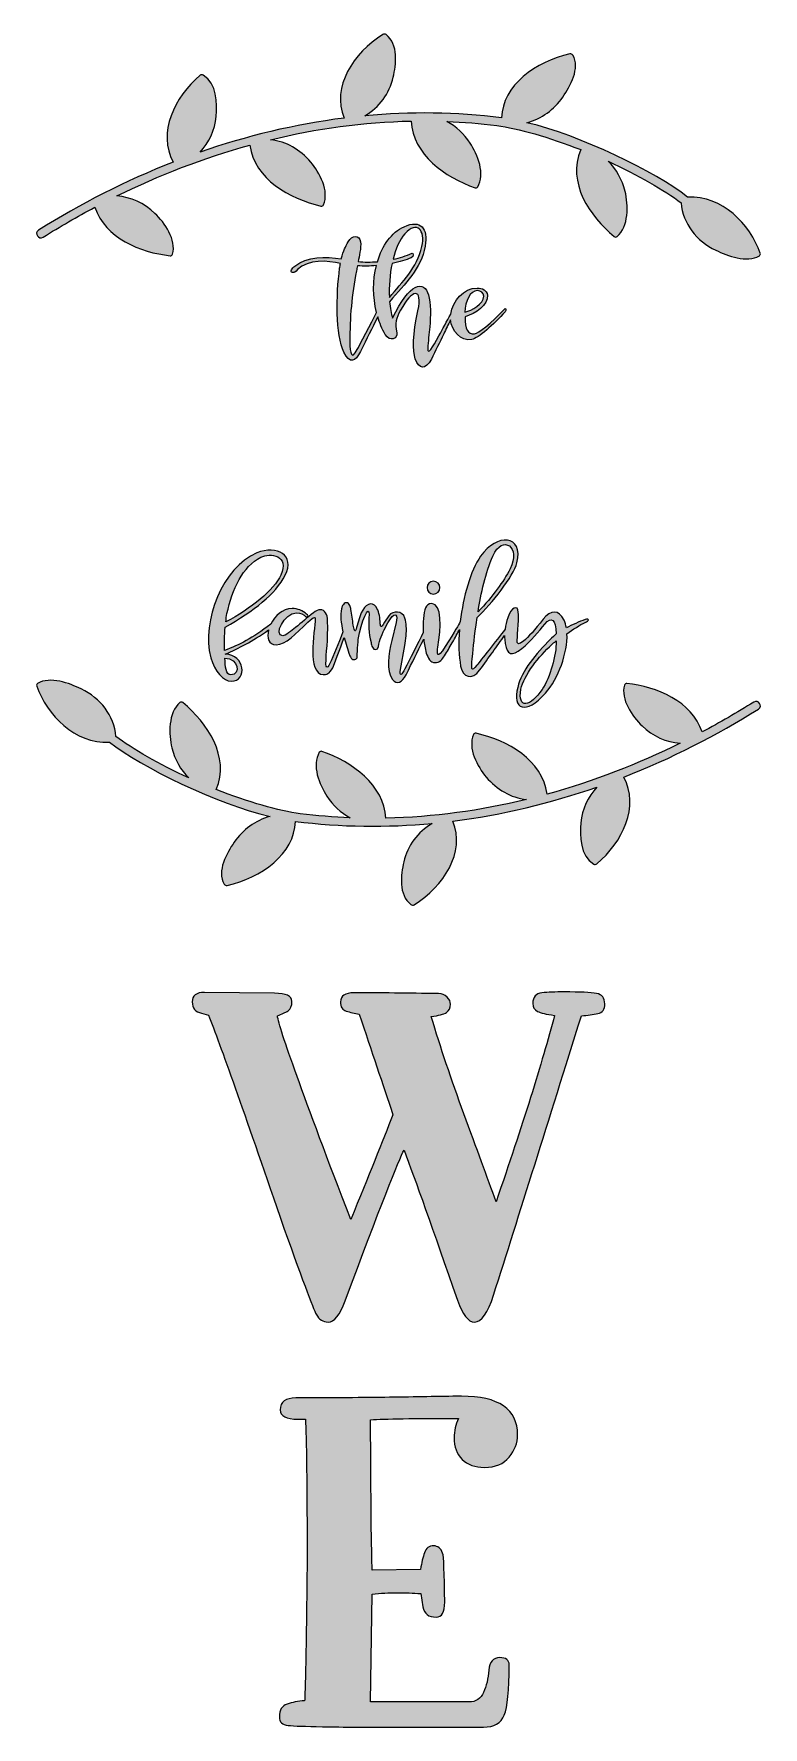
# Model space of a CAD drawing. Header units: inches. Extents: x -1.7 to 7.7, y -47.8 to -0.2.
# Drawn here: x -1.66 to 7.66, y -21.88 to -0.25 of the extents above; entities that cross this region are included whole.
import ezdxf

# ---------------------------------------------------------------- set-up
doc = ezdxf.new("R2010")
doc.units = ezdxf.units.IN
doc.header["$MEASUREMENT"] = 0
doc.layers.add('Layer 1', color=7, linetype='Continuous')

# ---------------------------------------------------------------- blocks, each defined once
blk = doc.blocks.new('block 3')
at = {"layer": 'Layer 1', "lineweight": 0}
for points, knots in [([(5.385, -7.768), (5.32, -7.794), (5.228, -7.854), (5.153, -7.911), (5.162, -8.152), (5.044, -8.479), (4.879, -8.668), (4.628, -8.956), (4.45, -8.872), (4.523, -8.595), (4.575, -8.385), (4.755, -8.162), (4.943, -7.98), (4.948, -7.976), (5.01, -7.916), (5.016, -7.912), (5.007, -7.721), (4.954, -7.682), (4.872, -7.787), (4.795, -7.877), (4.686, -8.006), (4.575, -8.1), (4.446, -8.201), (4.386, -8.182), (4.365, -8.034), (4.362, -8.01), (4.356, -7.987), (4.356, -7.963), (4.356, -7.953), (4.356, -7.943), (4.356, -7.933), (4.258, -8.067), (4.154, -8.213), (4.037, -8.374), (3.942, -8.505), (3.822, -8.469), (3.794, -8.325), (3.77, -8.195), (3.766, -8.029), (3.78, -7.854), (3.751, -7.908), (3.731, -7.948), (3.685, -8.027), (3.653, -8.083), (3.621, -8.137), (3.588, -8.192), (3.573, -8.212), (3.558, -8.235), (3.539, -8.252), (3.503, -8.289), (3.428, -8.287), (3.398, -8.244), (3.38, -8.218), (3.365, -8.188), (3.355, -8.156), (3.338, -8.099), (3.328, -8.039), (3.322, -7.979), (3.235, -8.156), (3.179, -8.266), (3.097, -8.434), (3.04, -8.531), (2.982, -8.57), (2.924, -8.494), (2.842, -8.379), (2.872, -8.175), (2.913, -7.997), (2.913, -7.997), (2.969, -7.768), (2.969, -7.768), (2.993, -7.671), (2.962, -7.628), (2.896, -7.718), (2.873, -7.753), (2.851, -7.789), (2.832, -7.828), (2.795, -7.907), (2.757, -7.986), (2.744, -8.074), (2.74, -8.122), (2.682, -8.122), (2.667, -8.083), (2.658, -8.062), (2.654, -8.042), (2.649, -8.021), (2.617, -7.903), (2.615, -7.783), (2.626, -7.663), (2.626, -7.528), (2.519, -7.751), (2.486, -7.982), (2.484, -7.982), (2.471, -8.203), (2.472, -8.203), (2.471, -8.222), (2.463, -8.235), (2.444, -8.239), (2.424, -8.242), (2.407, -8.237), (2.394, -8.22), (2.388, -8.211), (2.381, -8.201), (2.377, -8.19), (2.35, -8.108), (2.326, -8.031), (2.307, -7.958), (2.245, -8.118), (2.22, -8.191), (2.159, -8.344), (2.118, -8.424), (2.077, -8.432), (2.036, -8.432), (1.936, -8.432), (1.904, -8.28), (1.904, -8.137), (1.904, -7.995), (1.936, -7.781), (1.936, -7.725), (1.936, -7.71), (1.933, -7.703), (1.925, -7.703), (1.91, -7.703), (1.884, -7.725), (1.843, -7.763), (1.683, -7.909), (1.561, -8.051), (1.438, -8.051), (1.339, -8.051), (1.314, -7.962), (1.34, -7.861), (1.124, -8.015), (0.963, -8.092), (0.787, -8.171), (1.038, -8.171), (1.074, -8.516), (0.862, -8.516), (0.767, -8.518), (0.649, -8.389), (0.6, -8.216), (0.482, -7.746), (0.75, -7.058), (1.19, -6.878), (1.447, -6.773), (1.683, -6.904), (1.552, -7.163), (1.43, -7.403), (1.151, -7.618), (0.785, -7.826), (0.776, -7.924), (0.776, -8.049), (0.776, -8.124), (0.973, -8.048), (1.125, -7.973), (1.368, -7.787), (1.419, -7.683), (1.518, -7.588), (1.64, -7.588), (1.71, -7.588), (1.777, -7.613), (1.826, -7.658), (1.833, -7.661), (1.841, -7.671), (1.841, -7.678), (1.841, -7.693), (1.826, -7.704), (1.814, -7.693), (1.792, -7.663), (1.747, -7.644), (1.696, -7.644), (1.541, -7.644), (1.395, -7.937), (1.522, -7.937), (1.55, -7.937), (1.636, -7.871), (1.683, -7.832), (1.76, -7.77), (1.833, -7.703), (1.912, -7.641), (1.946, -7.614), (1.976, -7.603), (2.002, -7.603), (2.058, -7.603), (2.094, -7.658), (2.094, -7.746), (2.103, -8.002), (2.073, -8.158), (2.073, -8.297), (2.073, -8.344), (2.094, -8.349), (2.111, -8.317), (2.187, -8.149), (2.224, -8.056), (2.289, -7.885), (2.265, -7.772), (2.255, -7.673), (2.272, -7.59), (2.276, -7.577), (2.279, -7.564), (2.285, -7.551), (2.309, -7.5), (2.36, -7.5), (2.379, -7.551), (2.386, -7.566), (2.39, -7.581), (2.392, -7.598), (2.403, -7.665), (2.412, -7.733), (2.422, -7.802), (2.429, -7.843), (2.441, -7.909), (2.457, -7.853), (2.474, -7.794), (2.499, -7.703), (2.525, -7.644), (2.568, -7.539), (2.658, -7.485), (2.714, -7.568), (2.746, -7.611), (2.761, -7.689), (2.765, -7.749), (2.767, -7.794), (2.767, -7.851), (2.802, -7.791), (2.827, -7.755), (2.851, -7.716), (2.877, -7.68), (2.928, -7.609), (3.05, -7.613), (3.082, -7.71), (3.093, -7.742), (3.098, -7.779), (3.1, -7.813), (3.106, -7.897), (3.093, -7.978), (3.08, -8.061), (3.08, -8.061), (3.025, -8.368), (3.025, -8.368), (3.012, -8.46), (3.038, -8.441), (3.083, -8.357), (3.136, -8.253), (3.249, -8.029), (3.317, -7.894), (3.314, -7.834), (3.314, -7.773), (3.318, -7.714), (3.327, -7.605), (3.344, -7.525), (3.425, -7.525), (3.558, -7.525), (3.546, -7.834), (3.503, -8.083), (3.49, -8.147), (3.486, -8.263), (3.597, -8.072), (3.732, -7.86), (3.762, -7.804), (3.79, -7.754), (3.827, -7.438), (3.918, -7.108), (4.049, -6.919), (4.253, -6.623), (4.604, -6.642), (4.514, -7.003), (4.47, -7.178), (4.187, -7.528), (4.006, -7.704), (3.966, -7.978), (3.959, -8.047), (3.942, -8.229), (3.934, -8.357), (3.919, -8.409), (4.002, -8.31), (4.048, -8.254), (4.248, -7.999), (4.362, -7.851), (4.368, -7.802), (4.379, -7.753), (4.395, -7.706), (4.444, -7.569), (4.527, -7.536), (4.53, -7.633), (4.536, -7.673), (4.536, -7.714), (4.532, -7.753), (4.529, -7.83), (4.521, -7.909), (4.517, -7.986), (4.499, -8.113), (4.639, -7.993), (4.849, -7.725), (4.943, -7.605), (5.05, -7.598), (5.115, -7.736), (5.128, -7.766), (5.14, -7.8), (5.145, -7.836), (5.216, -7.796), (5.312, -7.755), (5.385, -7.729), (5.443, -7.708), (5.441, -7.746), (5.385, -7.768)], [0, 0, 0, 0, 1, 1, 1, 2, 2, 2, 3, 3, 3, 4, 4, 4, 5, 5, 5, 6, 6, 6, 7, 7, 7, 8, 8, 8, 9, 9, 9, 10, 10, 10, 11, 11, 11, 12, 12, 12, 13, 13, 13, 14, 14, 14, 15, 15, 15, 16, 16, 16, 17, 17, 17, 18, 18, 18, 19, 19, 19, 20, 20, 20, 21, 21, 21, 22, 22, 22, 23, 23, 23, 24, 24, 24, 25, 25, 25, 26, 26, 26, 27, 27, 27, 28, 28, 28, 29, 29, 29, 30, 30, 30, 31, 31, 31, 32, 32, 32, 33, 33, 33, 34, 34, 34, 35, 35, 35, 36, 36, 36, 37, 37, 37, 38, 38, 38, 39, 39, 39, 40, 40, 40, 41, 41, 41, 42, 42, 42, 43, 43, 43, 44, 44, 44, 45, 45, 45, 46, 46, 46, 47, 47, 47, 48, 48, 48, 49, 49, 49, 50, 50, 50, 51, 51, 51, 52, 52, 52, 53, 53, 53, 54, 54, 54, 55, 55, 55, 56, 56, 56, 57, 57, 57, 58, 58, 58, 59, 59, 59, 60, 60, 60, 61, 61, 61, 62, 62, 62, 63, 63, 63, 64, 64, 64, 65, 65, 65, 66, 66, 66, 67, 67, 67, 68, 68, 68, 69, 69, 69, 70, 70, 70, 71, 71, 71, 72, 72, 72, 73, 73, 73, 74, 74, 74, 75, 75, 75, 76, 76, 76, 77, 77, 77, 78, 78, 78, 79, 79, 79, 80, 80, 80, 81, 81, 81, 82, 82, 82, 83, 83, 83, 84, 84, 84, 85, 85, 85, 86, 86, 86, 87, 87, 87, 88, 88, 88, 89, 89, 89, 90, 90, 90, 91, 91, 91, 92, 92, 92, 93, 93, 93, 94, 94, 94, 95, 95, 95, 96, 96, 96, 97, 97, 97, 98, 98, 98, 99, 99, 99, 100, 100, 100, 101, 101, 101, 101]), ([(4.017, -7.631), (4.204, -7.429), (4.343, -7.245), (4.425, -7.082), (4.568, -6.805), (4.334, -6.632), (4.204, -6.917), (4.116, -7.125), (4.049, -7.397), (4.017, -7.631)], [0, 0, 0, 0, 1, 1, 1, 2, 2, 2, 3, 3, 3, 3]), ([(0.793, -7.757), (1.113, -7.596), (1.411, -7.345), (1.496, -7.161), (1.612, -6.908), (1.359, -6.872), (1.241, -6.932), (1.01, -7.048), (0.875, -7.341), (0.808, -7.652), (0.8, -7.686), (0.799, -7.721), (0.793, -7.757)], [0, 0, 0, 0, 1, 1, 1, 2, 2, 2, 3, 3, 3, 4, 4, 4, 4]), ([(5.016, -8.002), (4.988, -8.021), (4.969, -8.036), (4.958, -8.047), (4.798, -8.194), (4.6, -8.441), (4.564, -8.619), (4.515, -8.878), (4.693, -8.842), (4.834, -8.623), (4.941, -8.46), (5.016, -8.192), (5.016, -8.002)], [0, 0, 0, 0, 1, 1, 1, 2, 2, 2, 3, 3, 3, 4, 4, 4, 4]), ([(0.782, -8.222), (0.785, -8.325), (0.795, -8.435), (0.859, -8.435), (0.988, -8.435), (0.958, -8.222), (0.782, -8.222)], [0, 0, 0, 0, 1, 1, 1, 2, 2, 2, 2])]:
    blk.add_open_spline(points, degree=3, knots=knots, dxfattribs=at)
blk = doc.blocks.new('block 2')
at = {"layer": 'Layer 1', "true_color": 0x231f20}
h = blk.add_hatch(color=250, dxfattribs=at)
h.dxf.hatch_style = 2
edge = h.paths.add_edge_path()
edge.add_spline(control_points=[(7.612, -3.082), (7.45, -3.177), (7.207, -3.084), (7.054, -3.011), (6.809, -2.892), (6.634, -2.674), (6.611, -2.405), (6.401, -2.246), (6.058, -2.047), (5.678, -1.874), (5.786, -1.975), (5.858, -2.107), (5.896, -2.259), (5.939, -2.43), (5.943, -2.712), (5.793, -2.837), (5.783, -2.845), (5.767, -2.845), (5.757, -2.837), (5.439, -2.573), (5.152, -2.148), (5.329, -1.726), (4.927, -1.567), (4.524, -1.452), (4.256, -1.418), (4.044, -1.391), (3.831, -1.374), (3.617, -1.366), (3.737, -1.43), (3.837, -1.525), (3.915, -1.642), (4.012, -1.786), (4.112, -2.04), (4.012, -2.202), (4.006, -2.212), (3.991, -2.219), (3.978, -2.214), (3.592, -2.079), (3.184, -1.787), (3.162, -1.361), (2.555, -1.373), (1.95, -1.457), (1.365, -1.599), (1.568, -1.622), (1.744, -1.727), (1.878, -1.885), (1.991, -2.017), (2.12, -2.258), (2.041, -2.43), (2.036, -2.441), (2.022, -2.449), (2.009, -2.446), (1.606, -2.354), (1.16, -2.104), (1.101, -1.668), (0.507, -1.831), (-0.063, -2.054), (-0.6, -2.318), (-0.418, -2.33), (-0.252, -2.41), (-0.113, -2.54), (0.012, -2.658), (0.167, -2.881), (0.112, -3.061), (0.108, -3.073), (0.096, -3.083), (0.083, -3.081), (-0.304, -3.039), (-0.746, -2.855), (-0.88, -2.462), (-1.107, -2.582), (-1.327, -2.71), (-1.54, -2.843), (-1.6, -2.881), (-1.66, -2.792), (-1.599, -2.754), (-1.065, -2.42), (-0.489, -2.124), (0.122, -1.885), (-0.082, -1.509), (0.136, -1.056), (0.466, -0.776), (0.477, -0.767), (0.495, -0.767), (0.506, -0.774), (0.681, -0.878), (0.683, -1.137), (0.669, -1.302), (0.654, -1.475), (0.581, -1.634), (0.464, -1.758), (1.055, -1.552), (1.674, -1.402), (2.305, -1.323), (2.14, -0.921), (2.424, -0.493), (2.8, -0.255), (2.812, -0.247), (2.831, -0.249), (2.841, -0.257), (3.003, -0.382), (2.97, -0.64), (2.933, -0.802), (2.885, -1.009), (2.755, -1.186), (2.568, -1.294), (3.15, -1.239), (3.739, -1.245), (4.318, -1.32), (4.326, -0.902), (4.756, -0.602), (5.191, -0.502), (5.205, -0.498), (5.221, -0.507), (5.227, -0.518), (5.326, -0.686), (5.195, -0.913), (5.1, -1.054), (4.99, -1.214), (4.829, -1.329), (4.642, -1.382), (5.313, -1.539), (6.29, -2.011), (6.694, -2.333), (7.14, -2.308), (7.489, -2.679), (7.623, -3.048), (7.627, -3.06), (7.623, -3.075), (7.612, -3.082)], knot_values=[0, 0, 0, 0, 1, 1, 1, 2, 2, 2, 3, 3, 3, 4, 4, 4, 5, 5, 5, 6, 6, 6, 7, 7, 7, 8, 8, 8, 9, 9, 9, 10, 10, 10, 11, 11, 11, 12, 12, 12, 13, 13, 13, 14, 14, 14, 15, 15, 15, 16, 16, 16, 17, 17, 17, 18, 18, 18, 19, 19, 19, 20, 20, 20, 21, 21, 21, 22, 22, 22, 23, 23, 23, 24, 24, 24, 25, 25, 25, 26, 26, 26, 27, 27, 27, 28, 28, 28, 29, 29, 29, 30, 30, 30, 31, 31, 31, 32, 32, 32, 33, 33, 33, 34, 34, 34, 35, 35, 35, 36, 36, 36, 37, 37, 37, 38, 38, 38, 39, 39, 39, 40, 40, 40, 41, 41, 41, 42, 42, 42, 43, 43, 43, 43], degree=3, periodic=1)
h = blk.add_hatch(color=250, dxfattribs=at)
h.dxf.hatch_style = 2
edge = h.paths.add_edge_path()
edge.add_spline(control_points=[(4.361, -3.756), (4.179, -3.947), (4.018, -4.075), (3.973, -4.079), (3.888, -4.086), (3.845, -4.017), (3.851, -3.863), (3.984, -3.814), (4.151, -3.715), (4.136, -3.584), (4.13, -3.52), (4.07, -3.494), (4.005, -3.494), (3.835, -3.494), (3.69, -3.656), (3.667, -3.827), (3.617, -3.919), (3.565, -4.016), (3.517, -4.103), (3.431, -4.257), (3.373, -4.358), (3.373, -4.266), (3.382, -4.174), (3.388, -4.082), (3.399, -3.99), (3.412, -3.852), (3.416, -3.687), (3.382, -3.582), (3.332, -3.393), (3.137, -3.417), (2.925, -3.88), (2.906, -3.818), (2.893, -3.747), (2.887, -3.668), (3.088, -3.432), (3.289, -3.248), (3.341, -2.96), (3.382, -2.731), (3.283, -2.615), (3.073, -2.71), (2.909, -2.783), (2.792, -2.951), (2.731, -3.157), (2.647, -3.164), (2.564, -3.164), (2.486, -3.154), (2.496, -3.096), (2.524, -2.976), (2.516, -2.905), (2.505, -2.81), (2.402, -2.815), (2.357, -2.903), (2.32, -2.969), (2.299, -3.006), (2.269, -3.121), (2.072, -3.087), (1.827, -3.093), (1.677, -3.213), (1.641, -3.241), (1.604, -3.286), (1.647, -3.297), (1.665, -3.301), (1.686, -3.288), (1.71, -3.259), (1.847, -3.123), (2.098, -3.143), (2.258, -3.179), (2.256, -3.198), (2.252, -3.224), (2.248, -3.241), (2.203, -3.586), (2.192, -4.088), (2.303, -4.315), (2.378, -4.465), (2.445, -4.44), (2.516, -4.303), (2.595, -4.142), (2.661, -4.011), (2.734, -3.86), (2.758, -3.94), (2.79, -4.017), (2.831, -4.088), (2.887, -4.189), (2.998, -4.135), (2.979, -4.065), (2.951, -3.936), (2.966, -3.887), (3.026, -3.777), (3.172, -3.503), (3.313, -3.484), (3.249, -3.784), (3.18, -4.08), (3.182, -4.296), (3.214, -4.397), (3.26, -4.538), (3.343, -4.541), (3.42, -4.403), (3.468, -4.296), (3.53, -4.189), (3.579, -4.08), (3.607, -4.019), (3.635, -3.96), (3.665, -3.901), (3.679, -4.041), (3.798, -4.178), (3.935, -4.152), (4.023, -4.135), (4.216, -3.959), (4.363, -3.796), (4.381, -3.782), (4.37, -3.745), (4.361, -3.756)], knot_values=[0, 0, 0, 0, 1, 1, 1, 2, 2, 2, 3, 3, 3, 4, 4, 4, 5, 5, 5, 6, 6, 6, 7, 7, 7, 8, 8, 8, 9, 9, 9, 10, 10, 10, 11, 11, 11, 12, 12, 12, 13, 13, 13, 14, 14, 14, 15, 15, 15, 16, 16, 16, 17, 17, 17, 18, 18, 18, 19, 19, 19, 20, 20, 20, 21, 21, 21, 22, 22, 22, 23, 23, 23, 24, 24, 24, 25, 25, 25, 26, 26, 26, 27, 27, 27, 28, 28, 28, 29, 29, 29, 30, 30, 30, 31, 31, 31, 32, 32, 32, 33, 33, 33, 34, 34, 34, 35, 35, 35, 36, 36, 36, 37, 37, 37, 37], degree=3, periodic=1)
edge = h.paths.add_edge_path()
edge.add_spline(control_points=[(2.473, -4.279), (2.398, -4.427), (2.379, -4.324), (2.379, -4.18), (2.376, -3.876), (2.404, -3.574), (2.462, -3.276), (2.468, -3.248), (2.469, -3.237), (2.477, -3.209), (2.553, -3.216), (2.635, -3.215), (2.717, -3.208), (2.671, -3.395), (2.67, -3.607), (2.719, -3.806), (2.658, -3.922), (2.493, -4.242), (2.473, -4.279)], knot_values=[0, 0, 0, 0, 1, 1, 1, 2, 2, 2, 3, 3, 3, 4, 4, 4, 5, 5, 5, 6, 6, 6, 6], degree=3, periodic=1)
edge = h.paths.add_edge_path()
edge.add_spline(control_points=[(2.918, -3.18), (3.012, -3.161), (3.098, -3.135), (3.163, -3.106), (3.197, -3.093), (3.191, -3.044), (3.174, -3.05), (3.099, -3.082), (3.016, -3.108), (2.93, -3.127), (2.963, -2.995), (3.013, -2.878), (3.08, -2.802), (3.236, -2.63), (3.347, -2.753), (3.298, -2.965), (3.234, -3.241), (3.052, -3.408), (2.884, -3.616), (2.877, -3.475), (2.888, -3.321), (2.918, -3.18)], knot_values=[0, 0, 0, 0, 1, 1, 1, 2, 2, 2, 3, 3, 3, 4, 4, 4, 5, 5, 5, 6, 6, 6, 7, 7, 7, 7], degree=3, periodic=1)
edge = h.paths.add_edge_path()
edge.add_spline(control_points=[(4.01, -3.527), (4.051, -3.527), (4.087, -3.554), (4.089, -3.597), (4.089, -3.698), (3.939, -3.782), (3.849, -3.801), (3.851, -3.666), (3.915, -3.527), (4.01, -3.527)], knot_values=[0, 0, 0, 0, 1, 1, 1, 2, 2, 2, 3, 3, 3, 3], degree=3, periodic=1)
h = blk.add_hatch(color=250, dxfattribs=at)
h.dxf.hatch_style = 2
edge = h.paths.add_edge_path()
edge.add_spline(control_points=[(3.365, -7.32), (3.365, -7.277), (3.402, -7.24), (3.447, -7.24), (3.492, -7.24), (3.53, -7.277), (3.53, -7.32), (3.53, -7.365), (3.492, -7.403), (3.447, -7.403), (3.402, -7.403), (3.365, -7.365), (3.365, -7.32)], knot_values=[0, 0, 0, 0, 1, 1, 1, 2, 2, 2, 3, 3, 3, 4, 4, 4, 4], degree=3, periodic=1)
edge = h.paths.add_edge_path()
edge.add_spline(control_points=[(5.385, -7.768), (5.32, -7.794), (5.228, -7.854), (5.153, -7.911), (5.162, -8.152), (5.044, -8.479), (4.879, -8.668), (4.628, -8.956), (4.45, -8.872), (4.523, -8.595), (4.575, -8.385), (4.755, -8.162), (4.943, -7.98), (4.948, -7.976), (5.01, -7.916), (5.016, -7.912), (5.007, -7.721), (4.954, -7.682), (4.872, -7.787), (4.795, -7.877), (4.686, -8.006), (4.575, -8.1), (4.446, -8.201), (4.386, -8.182), (4.365, -8.034), (4.362, -8.01), (4.356, -7.987), (4.356, -7.963), (4.356, -7.953), (4.356, -7.943), (4.356, -7.933), (4.258, -8.067), (4.154, -8.213), (4.037, -8.374), (3.942, -8.505), (3.822, -8.469), (3.794, -8.325), (3.77, -8.195), (3.766, -8.029), (3.78, -7.854), (3.751, -7.908), (3.731, -7.948), (3.685, -8.027), (3.653, -8.083), (3.621, -8.137), (3.588, -8.192), (3.573, -8.212), (3.558, -8.235), (3.539, -8.252), (3.503, -8.289), (3.428, -8.287), (3.398, -8.244), (3.38, -8.218), (3.365, -8.188), (3.355, -8.156), (3.338, -8.099), (3.328, -8.039), (3.322, -7.979), (3.235, -8.156), (3.179, -8.266), (3.097, -8.434), (3.04, -8.531), (2.982, -8.57), (2.924, -8.494), (2.842, -8.379), (2.872, -8.175), (2.913, -7.997), (2.913, -7.997), (2.969, -7.768), (2.969, -7.768), (2.993, -7.671), (2.962, -7.628), (2.896, -7.718), (2.873, -7.753), (2.851, -7.789), (2.832, -7.828), (2.795, -7.907), (2.757, -7.986), (2.744, -8.074), (2.74, -8.122), (2.682, -8.122), (2.667, -8.083), (2.658, -8.062), (2.654, -8.042), (2.649, -8.021), (2.617, -7.903), (2.615, -7.783), (2.626, -7.663), (2.626, -7.528), (2.519, -7.751), (2.486, -7.982), (2.484, -7.982), (2.471, -8.203), (2.472, -8.203), (2.471, -8.222), (2.463, -8.235), (2.444, -8.239), (2.424, -8.242), (2.407, -8.237), (2.394, -8.22), (2.388, -8.211), (2.381, -8.201), (2.377, -8.19), (2.35, -8.108), (2.326, -8.031), (2.307, -7.958), (2.245, -8.118), (2.22, -8.191), (2.159, -8.344), (2.118, -8.424), (2.077, -8.432), (2.036, -8.432), (1.936, -8.432), (1.904, -8.28), (1.904, -8.137), (1.904, -7.995), (1.936, -7.781), (1.936, -7.725), (1.936, -7.71), (1.933, -7.703), (1.925, -7.703), (1.91, -7.703), (1.884, -7.725), (1.843, -7.763), (1.683, -7.909), (1.561, -8.051), (1.438, -8.051), (1.339, -8.051), (1.314, -7.962), (1.34, -7.861), (1.124, -8.015), (0.963, -8.092), (0.787, -8.171), (1.038, -8.171), (1.074, -8.516), (0.862, -8.516), (0.767, -8.518), (0.649, -8.389), (0.6, -8.216), (0.482, -7.746), (0.75, -7.058), (1.19, -6.878), (1.447, -6.773), (1.683, -6.904), (1.552, -7.163), (1.43, -7.403), (1.151, -7.618), (0.785, -7.826), (0.776, -7.924), (0.776, -8.049), (0.776, -8.124), (0.973, -8.048), (1.125, -7.973), (1.368, -7.787), (1.419, -7.683), (1.518, -7.588), (1.64, -7.588), (1.71, -7.588), (1.777, -7.613), (1.826, -7.658), (1.833, -7.661), (1.841, -7.671), (1.841, -7.678), (1.841, -7.693), (1.826, -7.704), (1.814, -7.693), (1.792, -7.663), (1.747, -7.644), (1.696, -7.644), (1.541, -7.644), (1.395, -7.937), (1.522, -7.937), (1.55, -7.937), (1.636, -7.871), (1.683, -7.832), (1.76, -7.77), (1.833, -7.703), (1.912, -7.641), (1.946, -7.614), (1.976, -7.603), (2.002, -7.603), (2.058, -7.603), (2.094, -7.658), (2.094, -7.746), (2.103, -8.002), (2.073, -8.158), (2.073, -8.297), (2.073, -8.344), (2.094, -8.349), (2.111, -8.317), (2.187, -8.149), (2.224, -8.056), (2.289, -7.885), (2.265, -7.772), (2.255, -7.673), (2.272, -7.59), (2.276, -7.577), (2.279, -7.564), (2.285, -7.551), (2.309, -7.5), (2.36, -7.5), (2.379, -7.551), (2.386, -7.566), (2.39, -7.581), (2.392, -7.598), (2.403, -7.665), (2.412, -7.733), (2.422, -7.802), (2.429, -7.843), (2.441, -7.909), (2.457, -7.853), (2.474, -7.794), (2.499, -7.703), (2.525, -7.644), (2.568, -7.539), (2.658, -7.485), (2.714, -7.568), (2.746, -7.611), (2.761, -7.689), (2.765, -7.749), (2.767, -7.794), (2.767, -7.851), (2.802, -7.791), (2.827, -7.755), (2.851, -7.716), (2.877, -7.68), (2.928, -7.609), (3.05, -7.613), (3.082, -7.71), (3.093, -7.742), (3.098, -7.779), (3.1, -7.813), (3.106, -7.897), (3.093, -7.978), (3.08, -8.061), (3.08, -8.061), (3.025, -8.368), (3.025, -8.368), (3.012, -8.46), (3.038, -8.441), (3.083, -8.357), (3.136, -8.253), (3.249, -8.029), (3.317, -7.894), (3.314, -7.834), (3.314, -7.773), (3.318, -7.714), (3.327, -7.605), (3.344, -7.525), (3.425, -7.525), (3.558, -7.525), (3.546, -7.834), (3.503, -8.083), (3.49, -8.147), (3.486, -8.263), (3.597, -8.072), (3.732, -7.86), (3.762, -7.804), (3.79, -7.754), (3.827, -7.438), (3.918, -7.108), (4.049, -6.919), (4.253, -6.623), (4.604, -6.642), (4.514, -7.003), (4.47, -7.178), (4.187, -7.528), (4.006, -7.704), (3.966, -7.978), (3.959, -8.047), (3.942, -8.229), (3.934, -8.357), (3.919, -8.409), (4.002, -8.31), (4.048, -8.254), (4.248, -7.999), (4.362, -7.851), (4.368, -7.802), (4.379, -7.753), (4.395, -7.706), (4.444, -7.569), (4.527, -7.536), (4.53, -7.633), (4.536, -7.673), (4.536, -7.714), (4.532, -7.753), (4.529, -7.83), (4.521, -7.909), (4.517, -7.986), (4.499, -8.113), (4.639, -7.993), (4.849, -7.725), (4.943, -7.605), (5.05, -7.598), (5.115, -7.736), (5.128, -7.766), (5.14, -7.8), (5.145, -7.836), (5.216, -7.796), (5.312, -7.755), (5.385, -7.729), (5.443, -7.708), (5.441, -7.746), (5.385, -7.768)], knot_values=[0, 0, 0, 0, 1, 1, 1, 2, 2, 2, 3, 3, 3, 4, 4, 4, 5, 5, 5, 6, 6, 6, 7, 7, 7, 8, 8, 8, 9, 9, 9, 10, 10, 10, 11, 11, 11, 12, 12, 12, 13, 13, 13, 14, 14, 14, 15, 15, 15, 16, 16, 16, 17, 17, 17, 18, 18, 18, 19, 19, 19, 20, 20, 20, 21, 21, 21, 22, 22, 22, 23, 23, 23, 24, 24, 24, 25, 25, 25, 26, 26, 26, 27, 27, 27, 28, 28, 28, 29, 29, 29, 30, 30, 30, 31, 31, 31, 32, 32, 32, 33, 33, 33, 34, 34, 34, 35, 35, 35, 36, 36, 36, 37, 37, 37, 38, 38, 38, 39, 39, 39, 40, 40, 40, 41, 41, 41, 42, 42, 42, 43, 43, 43, 44, 44, 44, 45, 45, 45, 46, 46, 46, 47, 47, 47, 48, 48, 48, 49, 49, 49, 50, 50, 50, 51, 51, 51, 52, 52, 52, 53, 53, 53, 54, 54, 54, 55, 55, 55, 56, 56, 56, 57, 57, 57, 58, 58, 58, 59, 59, 59, 60, 60, 60, 61, 61, 61, 62, 62, 62, 63, 63, 63, 64, 64, 64, 65, 65, 65, 66, 66, 66, 67, 67, 67, 68, 68, 68, 69, 69, 69, 70, 70, 70, 71, 71, 71, 72, 72, 72, 73, 73, 73, 74, 74, 74, 75, 75, 75, 76, 76, 76, 77, 77, 77, 78, 78, 78, 79, 79, 79, 80, 80, 80, 81, 81, 81, 82, 82, 82, 83, 83, 83, 84, 84, 84, 85, 85, 85, 86, 86, 86, 87, 87, 87, 88, 88, 88, 89, 89, 89, 90, 90, 90, 91, 91, 91, 92, 92, 92, 93, 93, 93, 94, 94, 94, 95, 95, 95, 96, 96, 96, 97, 97, 97, 98, 98, 98, 99, 99, 99, 100, 100, 100, 101, 101, 101, 101], degree=3, periodic=1)
edge = h.paths.add_edge_path()
edge.add_spline(control_points=[(4.017, -7.631), (4.204, -7.429), (4.343, -7.245), (4.425, -7.082), (4.568, -6.805), (4.334, -6.632), (4.204, -6.917), (4.116, -7.125), (4.049, -7.397), (4.017, -7.631)], knot_values=[0, 0, 0, 0, 1, 1, 1, 2, 2, 2, 3, 3, 3, 3], degree=3, periodic=1)
edge = h.paths.add_edge_path()
edge.add_spline(control_points=[(0.793, -7.757), (1.113, -7.596), (1.411, -7.345), (1.496, -7.161), (1.612, -6.908), (1.359, -6.872), (1.241, -6.932), (1.01, -7.048), (0.875, -7.341), (0.808, -7.652), (0.8, -7.686), (0.799, -7.721), (0.793, -7.757)], knot_values=[0, 0, 0, 0, 1, 1, 1, 2, 2, 2, 3, 3, 3, 4, 4, 4, 4], degree=3, periodic=1)
edge = h.paths.add_edge_path()
edge.add_spline(control_points=[(0.782, -8.222), (0.785, -8.325), (0.795, -8.435), (0.859, -8.435), (0.988, -8.435), (0.958, -8.222), (0.782, -8.222)], knot_values=[0, 0, 0, 0, 1, 1, 1, 2, 2, 2, 2], degree=3, periodic=1)
edge = h.paths.add_edge_path()
edge.add_spline(control_points=[(5.016, -8.002), (4.988, -8.021), (4.969, -8.036), (4.958, -8.047), (4.798, -8.194), (4.6, -8.441), (4.564, -8.619), (4.515, -8.878), (4.693, -8.842), (4.834, -8.623), (4.941, -8.46), (5.016, -8.192), (5.016, -8.002)], knot_values=[0, 0, 0, 0, 1, 1, 1, 2, 2, 2, 3, 3, 3, 4, 4, 4, 4], degree=3, periodic=1)
h = blk.add_hatch(color=250, dxfattribs=at)
h.dxf.hatch_style = 2
edge = h.paths.add_edge_path()
edge.add_spline(control_points=[(7.599, -8.872), (7.065, -9.206), (6.489, -9.503), (5.878, -9.741), (6.082, -10.117), (5.864, -10.57), (5.534, -10.85), (5.523, -10.859), (5.505, -10.859), (5.494, -10.852), (5.319, -10.749), (5.317, -10.489), (5.331, -10.324), (5.346, -10.151), (5.419, -9.992), (5.536, -9.868), (4.945, -10.074), (4.326, -10.224), (3.695, -10.303), (3.86, -10.705), (3.576, -11.133), (3.2, -11.371), (3.188, -11.379), (3.169, -11.377), (3.159, -11.369), (2.997, -11.244), (3.03, -10.987), (3.067, -10.824), (3.115, -10.617), (3.245, -10.441), (3.432, -10.332), (2.85, -10.387), (2.261, -10.381), (1.682, -10.306), (1.674, -10.725), (1.244, -11.024), (0.809, -11.125), (0.795, -11.128), (0.779, -11.119), (0.773, -11.108), (0.674, -10.94), (0.805, -10.713), (0.9, -10.573), (1.01, -10.412), (1.171, -10.297), (1.358, -10.244), (0.687, -10.087), (-0.29, -9.615), (-0.694, -9.293), (-1.14, -9.318), (-1.489, -8.948), (-1.623, -8.578), (-1.627, -8.566), (-1.623, -8.551), (-1.612, -8.545), (-1.45, -8.449), (-1.207, -8.542), (-1.054, -8.615), (-0.809, -8.734), (-0.634, -8.952), (-0.611, -9.221), (-0.401, -9.38), (-0.058, -9.579), (0.322, -9.752), (0.214, -9.651), (0.142, -9.519), (0.104, -9.367), (0.061, -9.196), (0.057, -8.914), (0.207, -8.789), (0.217, -8.781), (0.233, -8.781), (0.243, -8.789), (0.561, -9.053), (0.848, -9.479), (0.671, -9.9), (1.073, -10.059), (1.476, -10.174), (1.744, -10.208), (1.956, -10.235), (2.169, -10.252), (2.383, -10.26), (2.263, -10.196), (2.163, -10.101), (2.085, -9.984), (1.988, -9.84), (1.888, -9.586), (1.988, -9.424), (1.994, -9.414), (2.009, -9.407), (2.022, -9.412), (2.408, -9.548), (2.816, -9.84), (2.838, -10.265), (3.445, -10.253), (4.05, -10.169), (4.635, -10.027), (4.432, -10.004), (4.256, -9.899), (4.122, -9.741), (4.009, -9.609), (3.88, -9.369), (3.959, -9.197), (3.964, -9.185), (3.978, -9.177), (3.991, -9.18), (4.394, -9.272), (4.84, -9.522), (4.899, -9.959), (5.493, -9.795), (6.063, -9.572), (6.6, -9.308), (6.418, -9.297), (6.252, -9.216), (6.113, -9.086), (5.988, -8.969), (5.833, -8.745), (5.888, -8.565), (5.892, -8.553), (5.904, -8.543), (5.917, -8.545), (6.304, -8.587), (6.746, -8.771), (6.88, -9.164), (7.107, -9.044), (7.327, -8.916), (7.54, -8.783), (7.6, -8.745), (7.66, -8.834), (7.599, -8.872)], knot_values=[0, 0, 0, 0, 1, 1, 1, 2, 2, 2, 3, 3, 3, 4, 4, 4, 5, 5, 5, 6, 6, 6, 7, 7, 7, 8, 8, 8, 9, 9, 9, 10, 10, 10, 11, 11, 11, 12, 12, 12, 13, 13, 13, 14, 14, 14, 15, 15, 15, 16, 16, 16, 17, 17, 17, 18, 18, 18, 19, 19, 19, 20, 20, 20, 21, 21, 21, 22, 22, 22, 23, 23, 23, 24, 24, 24, 25, 25, 25, 26, 26, 26, 27, 27, 27, 28, 28, 28, 29, 29, 29, 30, 30, 30, 31, 31, 31, 32, 32, 32, 33, 33, 33, 34, 34, 34, 35, 35, 35, 36, 36, 36, 37, 37, 37, 38, 38, 38, 39, 39, 39, 40, 40, 40, 41, 41, 41, 42, 42, 42, 43, 43, 43, 43], degree=3, periodic=1)
h = blk.add_hatch(color=250, dxfattribs=at)
h.dxf.hatch_style = 2
edge = h.paths.add_edge_path()
edge.add_spline(control_points=[(5.636, -12.638), (5.636, -12.707), (5.606, -12.748), (5.547, -12.761), (5.487, -12.773), (5.417, -12.783), (5.337, -12.791), (4.916, -14.138), (4.542, -15.327), (4.215, -16.358), (4.142, -16.587), (4.06, -16.702), (3.97, -16.702), (3.893, -16.702), (3.821, -16.609), (3.752, -16.424), (3.439, -15.516), (3.212, -14.877), (3.071, -14.506), (3.009, -14.615), (2.758, -15.256), (2.319, -16.429), (2.25, -16.611), (2.177, -16.702), (2.101, -16.702), (2.036, -16.702), (1.985, -16.669), (1.949, -16.603), (1.912, -16.538), (1.758, -16.124), (1.486, -15.362), (1.028, -14.022), (0.723, -13.161), (0.571, -12.78), (0.571, -12.78), (0.483, -12.758), (0.483, -12.758), (0.404, -12.74), (0.364, -12.691), (0.364, -12.611), (0.364, -12.531), (0.416, -12.491), (0.522, -12.491), (0.522, -12.491), (1.415, -12.502), (1.415, -12.502), (1.564, -12.502), (1.638, -12.536), (1.638, -12.605), (1.638, -12.663), (1.622, -12.703), (1.589, -12.725), (1.557, -12.747), (1.511, -12.769), (1.453, -12.791), (1.475, -12.954), (1.787, -13.822), (2.39, -15.394), (2.619, -14.835), (2.798, -14.388), (2.929, -14.054), (2.798, -13.666), (2.655, -13.237), (2.499, -12.769), (2.437, -12.758), (2.382, -12.745), (2.333, -12.731), (2.284, -12.716), (2.259, -12.676), (2.259, -12.611), (2.259, -12.535), (2.317, -12.496), (2.434, -12.496), (2.76, -12.496), (3.12, -12.5), (3.512, -12.507), (3.556, -12.507), (3.592, -12.522), (3.621, -12.551), (3.65, -12.58), (3.665, -12.611), (3.665, -12.643), (3.665, -12.691), (3.647, -12.725), (3.613, -12.747), (3.578, -12.769), (3.514, -12.787), (3.419, -12.801), (3.536, -13.19), (3.675, -13.604), (3.836, -14.043), (3.998, -14.483), (4.135, -14.857), (4.247, -15.165), (4.585, -14.185), (4.834, -13.392), (4.994, -12.785), (4.888, -12.771), (4.816, -12.753), (4.776, -12.733), (4.736, -12.713), (4.716, -12.68), (4.716, -12.633), (4.716, -12.549), (4.755, -12.504), (4.833, -12.496), (4.911, -12.489), (5.005, -12.485), (5.113, -12.485), (5.32, -12.485), (5.459, -12.492), (5.53, -12.505), (5.601, -12.517), (5.636, -12.562), (5.636, -12.638)], knot_values=[0, 0, 0, 0, 1, 1, 1, 2, 2, 2, 3, 3, 3, 4, 4, 4, 5, 5, 5, 6, 6, 6, 7, 7, 7, 8, 8, 8, 9, 9, 9, 10, 10, 10, 11, 11, 11, 12, 12, 12, 13, 13, 13, 14, 14, 14, 15, 15, 15, 16, 16, 16, 17, 17, 17, 18, 18, 18, 19, 19, 19, 20, 20, 20, 21, 21, 21, 22, 22, 22, 23, 23, 23, 24, 24, 24, 25, 25, 25, 26, 26, 26, 27, 27, 27, 28, 28, 28, 29, 29, 29, 30, 30, 30, 31, 31, 31, 32, 32, 32, 33, 33, 33, 34, 34, 34, 35, 35, 35, 36, 36, 36, 37, 37, 37, 38, 38, 38, 38], degree=3, periodic=1)
h = blk.add_hatch(color=250, dxfattribs=at)
h.dxf.hatch_style = 2
edge = h.paths.add_edge_path()
edge.add_spline(control_points=[(3.711, -18.178), (3.711, -18.094), (3.729, -18.012), (3.765, -17.933), (3.199, -17.933), (2.825, -17.938), (2.643, -17.949), (2.647, -18.995), (2.654, -19.636), (2.665, -19.872), (2.665, -19.872), (3.281, -19.861), (3.281, -19.861), (3.295, -19.777), (3.312, -19.707), (3.332, -19.648), (3.352, -19.59), (3.391, -19.561), (3.449, -19.561), (3.504, -19.561), (3.542, -19.592), (3.564, -19.654), (3.578, -19.694), (3.587, -19.903), (3.591, -20.28), (3.591, -20.407), (3.555, -20.471), (3.482, -20.471), (3.384, -20.471), (3.328, -20.427), (3.313, -20.34), (3.313, -20.34), (3.286, -20.171), (3.286, -20.171), (3.184, -20.164), (3.086, -20.16), (2.992, -20.16), (2.876, -20.16), (2.767, -20.166), (2.665, -20.177), (2.665, -20.177), (2.643, -21.555), (2.643, -21.555), (2.643, -21.555), (3.901, -21.555), (3.901, -21.555), (3.989, -21.555), (4.05, -21.514), (4.087, -21.432), (4.123, -21.351), (4.146, -21.256), (4.155, -21.149), (4.164, -21.042), (4.21, -20.988), (4.294, -20.988), (4.374, -20.988), (4.414, -21.019), (4.414, -21.081), (4.414, -21.408), (4.393, -21.622), (4.351, -21.724), (4.309, -21.825), (4.221, -21.876), (4.087, -21.876), (4.087, -21.876), (2.442, -21.876), (2.442, -21.876), (2.384, -21.876), (2.246, -21.874), (2.028, -21.871), (1.81, -21.867), (1.664, -21.862), (1.589, -21.854), (1.515, -21.847), (1.478, -21.811), (1.478, -21.746), (1.478, -21.658), (1.51, -21.604), (1.576, -21.582), (1.641, -21.56), (1.715, -21.546), (1.799, -21.539), (1.81, -21.455), (1.821, -20.874), (1.832, -19.795), (1.832, -18.782), (1.824, -18.165), (1.81, -17.943), (1.81, -17.943), (1.717, -17.943), (1.717, -17.943), (1.565, -17.943), (1.488, -17.904), (1.488, -17.824), (1.488, -17.722), (1.556, -17.671), (1.69, -17.671), (2.158, -17.671), (2.557, -17.668), (2.886, -17.663), (3.214, -17.658), (3.52, -17.653), (3.803, -17.649), (4.283, -17.649), (4.522, -17.815), (4.522, -18.145), (4.522, -18.247), (4.486, -18.341), (4.414, -18.428), (4.341, -18.515), (4.236, -18.559), (4.098, -18.559), (3.978, -18.559), (3.883, -18.525), (3.814, -18.456), (3.745, -18.387), (3.711, -18.294), (3.711, -18.178)], knot_values=[0, 0, 0, 0, 1, 1, 1, 2, 2, 2, 3, 3, 3, 4, 4, 4, 5, 5, 5, 6, 6, 6, 7, 7, 7, 8, 8, 8, 9, 9, 9, 10, 10, 10, 11, 11, 11, 12, 12, 12, 13, 13, 13, 14, 14, 14, 15, 15, 15, 16, 16, 16, 17, 17, 17, 18, 18, 18, 19, 19, 19, 20, 20, 20, 21, 21, 21, 22, 22, 22, 23, 23, 23, 24, 24, 24, 25, 25, 25, 26, 26, 26, 27, 27, 27, 28, 28, 28, 29, 29, 29, 30, 30, 30, 31, 31, 31, 32, 32, 32, 33, 33, 33, 34, 34, 34, 35, 35, 35, 36, 36, 36, 37, 37, 37, 38, 38, 38, 39, 39, 39, 39], degree=3, periodic=1)
at = {"layer": 'Layer 1', "lineweight": 0}
for points, knots in [([(7.612, -3.082), (7.45, -3.177), (7.207, -3.084), (7.054, -3.011), (6.809, -2.892), (6.634, -2.674), (6.611, -2.405), (6.401, -2.246), (6.058, -2.047), (5.678, -1.874), (5.786, -1.975), (5.858, -2.107), (5.896, -2.259), (5.939, -2.43), (5.943, -2.712), (5.793, -2.837), (5.783, -2.845), (5.767, -2.845), (5.757, -2.837), (5.439, -2.573), (5.152, -2.148), (5.329, -1.726), (4.927, -1.567), (4.524, -1.452), (4.256, -1.418), (4.044, -1.391), (3.831, -1.374), (3.617, -1.366), (3.737, -1.43), (3.837, -1.525), (3.915, -1.642), (4.012, -1.786), (4.112, -2.04), (4.012, -2.202), (4.006, -2.212), (3.991, -2.219), (3.978, -2.214), (3.592, -2.079), (3.184, -1.787), (3.162, -1.361), (2.555, -1.373), (1.95, -1.457), (1.365, -1.599), (1.568, -1.622), (1.744, -1.727), (1.878, -1.885), (1.991, -2.017), (2.12, -2.258), (2.041, -2.43), (2.036, -2.441), (2.022, -2.449), (2.009, -2.446), (1.606, -2.354), (1.16, -2.104), (1.101, -1.668), (0.507, -1.831), (-0.063, -2.054), (-0.6, -2.318), (-0.418, -2.33), (-0.252, -2.41), (-0.113, -2.54), (0.012, -2.658), (0.167, -2.881), (0.112, -3.061), (0.108, -3.073), (0.096, -3.083), (0.083, -3.081), (-0.304, -3.039), (-0.746, -2.855), (-0.88, -2.462), (-1.107, -2.582), (-1.327, -2.71), (-1.54, -2.843), (-1.6, -2.881), (-1.66, -2.792), (-1.599, -2.754), (-1.065, -2.42), (-0.489, -2.124), (0.122, -1.885), (-0.082, -1.509), (0.136, -1.056), (0.466, -0.776), (0.477, -0.767), (0.495, -0.767), (0.506, -0.774), (0.681, -0.878), (0.683, -1.137), (0.669, -1.302), (0.654, -1.475), (0.581, -1.634), (0.464, -1.758), (1.055, -1.552), (1.674, -1.402), (2.305, -1.323), (2.14, -0.921), (2.424, -0.493), (2.8, -0.255), (2.812, -0.247), (2.831, -0.249), (2.841, -0.257), (3.003, -0.382), (2.97, -0.64), (2.933, -0.802), (2.885, -1.009), (2.755, -1.186), (2.568, -1.294), (3.15, -1.239), (3.739, -1.245), (4.318, -1.32), (4.326, -0.902), (4.756, -0.602), (5.191, -0.502), (5.205, -0.498), (5.221, -0.507), (5.227, -0.518), (5.326, -0.686), (5.195, -0.913), (5.1, -1.054), (4.99, -1.214), (4.829, -1.329), (4.642, -1.382), (5.313, -1.539), (6.29, -2.011), (6.694, -2.333), (7.14, -2.308), (7.489, -2.679), (7.623, -3.048), (7.627, -3.06), (7.623, -3.075), (7.612, -3.082)], [0, 0, 0, 0, 1, 1, 1, 2, 2, 2, 3, 3, 3, 4, 4, 4, 5, 5, 5, 6, 6, 6, 7, 7, 7, 8, 8, 8, 9, 9, 9, 10, 10, 10, 11, 11, 11, 12, 12, 12, 13, 13, 13, 14, 14, 14, 15, 15, 15, 16, 16, 16, 17, 17, 17, 18, 18, 18, 19, 19, 19, 20, 20, 20, 21, 21, 21, 22, 22, 22, 23, 23, 23, 24, 24, 24, 25, 25, 25, 26, 26, 26, 27, 27, 27, 28, 28, 28, 29, 29, 29, 30, 30, 30, 31, 31, 31, 32, 32, 32, 33, 33, 33, 34, 34, 34, 35, 35, 35, 36, 36, 36, 37, 37, 37, 38, 38, 38, 39, 39, 39, 40, 40, 40, 41, 41, 41, 42, 42, 42, 43, 43, 43, 43]), ([(4.361, -3.756), (4.179, -3.947), (4.018, -4.075), (3.973, -4.079), (3.888, -4.086), (3.845, -4.017), (3.851, -3.863), (3.984, -3.814), (4.151, -3.715), (4.136, -3.584), (4.13, -3.52), (4.07, -3.494), (4.005, -3.494), (3.835, -3.494), (3.69, -3.656), (3.667, -3.827), (3.617, -3.919), (3.565, -4.016), (3.517, -4.103), (3.431, -4.257), (3.373, -4.358), (3.373, -4.266), (3.382, -4.174), (3.388, -4.082), (3.399, -3.99), (3.412, -3.852), (3.416, -3.687), (3.382, -3.582), (3.332, -3.393), (3.137, -3.417), (2.925, -3.88), (2.906, -3.818), (2.893, -3.747), (2.887, -3.668), (3.088, -3.432), (3.289, -3.248), (3.341, -2.96), (3.382, -2.731), (3.283, -2.615), (3.073, -2.71), (2.909, -2.783), (2.792, -2.951), (2.731, -3.157), (2.647, -3.164), (2.564, -3.164), (2.486, -3.154), (2.496, -3.096), (2.524, -2.976), (2.516, -2.905), (2.505, -2.81), (2.402, -2.815), (2.357, -2.903), (2.32, -2.969), (2.299, -3.006), (2.269, -3.121), (2.072, -3.087), (1.827, -3.093), (1.677, -3.213), (1.641, -3.241), (1.604, -3.286), (1.647, -3.297), (1.665, -3.301), (1.686, -3.288), (1.71, -3.259), (1.847, -3.123), (2.098, -3.143), (2.258, -3.179), (2.256, -3.198), (2.252, -3.224), (2.248, -3.241), (2.203, -3.586), (2.192, -4.088), (2.303, -4.315), (2.378, -4.465), (2.445, -4.44), (2.516, -4.303), (2.595, -4.142), (2.661, -4.011), (2.734, -3.86), (2.758, -3.94), (2.79, -4.017), (2.831, -4.088), (2.887, -4.189), (2.998, -4.135), (2.979, -4.065), (2.951, -3.936), (2.966, -3.887), (3.026, -3.777), (3.172, -3.503), (3.313, -3.484), (3.249, -3.784), (3.18, -4.08), (3.182, -4.296), (3.214, -4.397), (3.26, -4.538), (3.343, -4.541), (3.42, -4.403), (3.468, -4.296), (3.53, -4.189), (3.579, -4.08), (3.607, -4.019), (3.635, -3.96), (3.665, -3.901), (3.679, -4.041), (3.798, -4.178), (3.935, -4.152), (4.023, -4.135), (4.216, -3.959), (4.363, -3.796), (4.381, -3.782), (4.37, -3.745), (4.361, -3.756)], [0, 0, 0, 0, 1, 1, 1, 2, 2, 2, 3, 3, 3, 4, 4, 4, 5, 5, 5, 6, 6, 6, 7, 7, 7, 8, 8, 8, 9, 9, 9, 10, 10, 10, 11, 11, 11, 12, 12, 12, 13, 13, 13, 14, 14, 14, 15, 15, 15, 16, 16, 16, 17, 17, 17, 18, 18, 18, 19, 19, 19, 20, 20, 20, 21, 21, 21, 22, 22, 22, 23, 23, 23, 24, 24, 24, 25, 25, 25, 26, 26, 26, 27, 27, 27, 28, 28, 28, 29, 29, 29, 30, 30, 30, 31, 31, 31, 32, 32, 32, 33, 33, 33, 34, 34, 34, 35, 35, 35, 36, 36, 36, 37, 37, 37, 37]), ([(2.918, -3.18), (3.012, -3.161), (3.098, -3.135), (3.163, -3.106), (3.197, -3.093), (3.191, -3.044), (3.174, -3.05), (3.099, -3.082), (3.016, -3.108), (2.93, -3.127), (2.963, -2.995), (3.013, -2.878), (3.08, -2.802), (3.236, -2.63), (3.347, -2.753), (3.298, -2.965), (3.234, -3.241), (3.052, -3.408), (2.884, -3.616), (2.877, -3.475), (2.888, -3.321), (2.918, -3.18)], [0, 0, 0, 0, 1, 1, 1, 2, 2, 2, 3, 3, 3, 4, 4, 4, 5, 5, 5, 6, 6, 6, 7, 7, 7, 7]), ([(2.473, -4.279), (2.398, -4.427), (2.379, -4.324), (2.379, -4.18), (2.376, -3.876), (2.404, -3.574), (2.462, -3.276), (2.468, -3.248), (2.469, -3.237), (2.477, -3.209), (2.553, -3.216), (2.635, -3.215), (2.717, -3.208), (2.671, -3.395), (2.67, -3.607), (2.719, -3.806), (2.658, -3.922), (2.493, -4.242), (2.473, -4.279)], [0, 0, 0, 0, 1, 1, 1, 2, 2, 2, 3, 3, 3, 4, 4, 4, 5, 5, 5, 6, 6, 6, 6]), ([(4.01, -3.527), (4.051, -3.527), (4.087, -3.554), (4.089, -3.597), (4.089, -3.698), (3.939, -3.782), (3.849, -3.801), (3.851, -3.666), (3.915, -3.527), (4.01, -3.527)], [0, 0, 0, 0, 1, 1, 1, 2, 2, 2, 3, 3, 3, 3]), ([(3.365, -7.32), (3.365, -7.277), (3.402, -7.24), (3.447, -7.24), (3.492, -7.24), (3.53, -7.277), (3.53, -7.32), (3.53, -7.365), (3.492, -7.403), (3.447, -7.403), (3.402, -7.403), (3.365, -7.365), (3.365, -7.32)], [0, 0, 0, 0, 1, 1, 1, 2, 2, 2, 3, 3, 3, 4, 4, 4, 4]), ([(7.599, -8.872), (7.065, -9.206), (6.489, -9.503), (5.878, -9.741), (6.082, -10.117), (5.864, -10.57), (5.534, -10.85), (5.523, -10.859), (5.505, -10.859), (5.494, -10.852), (5.319, -10.749), (5.317, -10.489), (5.331, -10.324), (5.346, -10.151), (5.419, -9.992), (5.536, -9.868), (4.945, -10.074), (4.326, -10.224), (3.695, -10.303), (3.86, -10.705), (3.576, -11.133), (3.2, -11.371), (3.188, -11.379), (3.169, -11.377), (3.159, -11.369), (2.997, -11.244), (3.03, -10.987), (3.067, -10.824), (3.115, -10.617), (3.245, -10.441), (3.432, -10.332), (2.85, -10.387), (2.261, -10.381), (1.682, -10.306), (1.674, -10.725), (1.244, -11.024), (0.809, -11.125), (0.795, -11.128), (0.779, -11.119), (0.773, -11.108), (0.674, -10.94), (0.805, -10.713), (0.9, -10.573), (1.01, -10.412), (1.171, -10.297), (1.358, -10.244), (0.687, -10.087), (-0.29, -9.615), (-0.694, -9.293), (-1.14, -9.318), (-1.489, -8.948), (-1.623, -8.578), (-1.627, -8.566), (-1.623, -8.551), (-1.612, -8.545), (-1.45, -8.449), (-1.207, -8.542), (-1.054, -8.615), (-0.809, -8.734), (-0.634, -8.952), (-0.611, -9.221), (-0.401, -9.38), (-0.058, -9.579), (0.322, -9.752), (0.214, -9.651), (0.142, -9.519), (0.104, -9.367), (0.061, -9.196), (0.057, -8.914), (0.207, -8.789), (0.217, -8.781), (0.233, -8.781), (0.243, -8.789), (0.561, -9.053), (0.848, -9.479), (0.671, -9.9), (1.073, -10.059), (1.476, -10.174), (1.744, -10.208), (1.956, -10.235), (2.169, -10.252), (2.383, -10.26), (2.263, -10.196), (2.163, -10.101), (2.085, -9.984), (1.988, -9.84), (1.888, -9.586), (1.988, -9.424), (1.994, -9.414), (2.009, -9.407), (2.022, -9.412), (2.408, -9.548), (2.816, -9.84), (2.838, -10.265), (3.445, -10.253), (4.05, -10.169), (4.635, -10.027), (4.432, -10.004), (4.256, -9.899), (4.122, -9.741), (4.009, -9.609), (3.88, -9.369), (3.959, -9.197), (3.964, -9.185), (3.978, -9.177), (3.991, -9.18), (4.394, -9.272), (4.84, -9.522), (4.899, -9.959), (5.493, -9.795), (6.063, -9.572), (6.6, -9.308), (6.418, -9.297), (6.252, -9.216), (6.113, -9.086), (5.988, -8.969), (5.833, -8.745), (5.888, -8.565), (5.892, -8.553), (5.904, -8.543), (5.917, -8.545), (6.304, -8.587), (6.746, -8.771), (6.88, -9.164), (7.107, -9.044), (7.327, -8.916), (7.54, -8.783), (7.6, -8.745), (7.66, -8.834), (7.599, -8.872)], [0, 0, 0, 0, 1, 1, 1, 2, 2, 2, 3, 3, 3, 4, 4, 4, 5, 5, 5, 6, 6, 6, 7, 7, 7, 8, 8, 8, 9, 9, 9, 10, 10, 10, 11, 11, 11, 12, 12, 12, 13, 13, 13, 14, 14, 14, 15, 15, 15, 16, 16, 16, 17, 17, 17, 18, 18, 18, 19, 19, 19, 20, 20, 20, 21, 21, 21, 22, 22, 22, 23, 23, 23, 24, 24, 24, 25, 25, 25, 26, 26, 26, 27, 27, 27, 28, 28, 28, 29, 29, 29, 30, 30, 30, 31, 31, 31, 32, 32, 32, 33, 33, 33, 34, 34, 34, 35, 35, 35, 36, 36, 36, 37, 37, 37, 38, 38, 38, 39, 39, 39, 40, 40, 40, 41, 41, 41, 42, 42, 42, 43, 43, 43, 43]), ([(5.636, -12.638), (5.636, -12.707), (5.606, -12.748), (5.547, -12.761), (5.487, -12.773), (5.417, -12.783), (5.337, -12.791), (4.916, -14.138), (4.542, -15.327), (4.215, -16.358), (4.142, -16.587), (4.06, -16.702), (3.97, -16.702), (3.893, -16.702), (3.821, -16.609), (3.752, -16.424), (3.439, -15.516), (3.212, -14.877), (3.071, -14.506), (3.009, -14.615), (2.758, -15.256), (2.319, -16.429), (2.25, -16.611), (2.177, -16.702), (2.101, -16.702), (2.036, -16.702), (1.985, -16.669), (1.949, -16.603), (1.912, -16.538), (1.758, -16.124), (1.486, -15.362), (1.028, -14.022), (0.723, -13.161), (0.571, -12.78), (0.571, -12.78), (0.483, -12.758), (0.483, -12.758), (0.404, -12.74), (0.364, -12.691), (0.364, -12.611), (0.364, -12.531), (0.416, -12.491), (0.522, -12.491), (0.522, -12.491), (1.415, -12.502), (1.415, -12.502), (1.564, -12.502), (1.638, -12.536), (1.638, -12.605), (1.638, -12.663), (1.622, -12.703), (1.589, -12.725), (1.557, -12.747), (1.511, -12.769), (1.453, -12.791), (1.475, -12.954), (1.787, -13.822), (2.39, -15.394), (2.619, -14.835), (2.798, -14.388), (2.929, -14.054), (2.798, -13.666), (2.655, -13.237), (2.499, -12.769), (2.437, -12.758), (2.382, -12.745), (2.333, -12.731), (2.284, -12.716), (2.259, -12.676), (2.259, -12.611), (2.259, -12.535), (2.317, -12.496), (2.434, -12.496), (2.76, -12.496), (3.12, -12.5), (3.512, -12.507), (3.556, -12.507), (3.592, -12.522), (3.621, -12.551), (3.65, -12.58), (3.665, -12.611), (3.665, -12.643), (3.665, -12.691), (3.647, -12.725), (3.613, -12.747), (3.578, -12.769), (3.514, -12.787), (3.419, -12.801), (3.536, -13.19), (3.675, -13.604), (3.836, -14.043), (3.998, -14.483), (4.135, -14.857), (4.247, -15.165), (4.585, -14.185), (4.834, -13.392), (4.994, -12.785), (4.888, -12.771), (4.816, -12.753), (4.776, -12.733), (4.736, -12.713), (4.716, -12.68), (4.716, -12.633), (4.716, -12.549), (4.755, -12.504), (4.833, -12.496), (4.911, -12.489), (5.005, -12.485), (5.113, -12.485), (5.32, -12.485), (5.459, -12.492), (5.53, -12.505), (5.601, -12.517), (5.636, -12.562), (5.636, -12.638)], [0, 0, 0, 0, 1, 1, 1, 2, 2, 2, 3, 3, 3, 4, 4, 4, 5, 5, 5, 6, 6, 6, 7, 7, 7, 8, 8, 8, 9, 9, 9, 10, 10, 10, 11, 11, 11, 12, 12, 12, 13, 13, 13, 14, 14, 14, 15, 15, 15, 16, 16, 16, 17, 17, 17, 18, 18, 18, 19, 19, 19, 20, 20, 20, 21, 21, 21, 22, 22, 22, 23, 23, 23, 24, 24, 24, 25, 25, 25, 26, 26, 26, 27, 27, 27, 28, 28, 28, 29, 29, 29, 30, 30, 30, 31, 31, 31, 32, 32, 32, 33, 33, 33, 34, 34, 34, 35, 35, 35, 36, 36, 36, 37, 37, 37, 38, 38, 38, 38]), ([(3.711, -18.178), (3.711, -18.094), (3.729, -18.012), (3.765, -17.933), (3.199, -17.933), (2.825, -17.938), (2.643, -17.949), (2.647, -18.995), (2.654, -19.636), (2.665, -19.872), (2.665, -19.872), (3.281, -19.861), (3.281, -19.861), (3.295, -19.777), (3.312, -19.707), (3.332, -19.648), (3.352, -19.59), (3.391, -19.561), (3.449, -19.561), (3.504, -19.561), (3.542, -19.592), (3.564, -19.654), (3.578, -19.694), (3.587, -19.903), (3.591, -20.28), (3.591, -20.407), (3.555, -20.471), (3.482, -20.471), (3.384, -20.471), (3.328, -20.427), (3.313, -20.34), (3.313, -20.34), (3.286, -20.171), (3.286, -20.171), (3.184, -20.164), (3.086, -20.16), (2.992, -20.16), (2.876, -20.16), (2.767, -20.166), (2.665, -20.177), (2.665, -20.177), (2.643, -21.555), (2.643, -21.555), (2.643, -21.555), (3.901, -21.555), (3.901, -21.555), (3.989, -21.555), (4.05, -21.514), (4.087, -21.432), (4.123, -21.351), (4.146, -21.256), (4.155, -21.149), (4.164, -21.042), (4.21, -20.988), (4.294, -20.988), (4.374, -20.988), (4.414, -21.019), (4.414, -21.081), (4.414, -21.408), (4.393, -21.622), (4.351, -21.724), (4.309, -21.825), (4.221, -21.876), (4.087, -21.876), (4.087, -21.876), (2.442, -21.876), (2.442, -21.876), (2.384, -21.876), (2.246, -21.874), (2.028, -21.871), (1.81, -21.867), (1.664, -21.862), (1.589, -21.854), (1.515, -21.847), (1.478, -21.811), (1.478, -21.746), (1.478, -21.658), (1.51, -21.604), (1.576, -21.582), (1.641, -21.56), (1.715, -21.546), (1.799, -21.539), (1.81, -21.455), (1.821, -20.874), (1.832, -19.795), (1.832, -18.782), (1.824, -18.165), (1.81, -17.943), (1.81, -17.943), (1.717, -17.943), (1.717, -17.943), (1.565, -17.943), (1.488, -17.904), (1.488, -17.824), (1.488, -17.722), (1.556, -17.671), (1.69, -17.671), (2.158, -17.671), (2.557, -17.668), (2.886, -17.663), (3.214, -17.658), (3.52, -17.653), (3.803, -17.649), (4.283, -17.649), (4.522, -17.815), (4.522, -18.145), (4.522, -18.247), (4.486, -18.341), (4.414, -18.428), (4.341, -18.515), (4.236, -18.559), (4.098, -18.559), (3.978, -18.559), (3.883, -18.525), (3.814, -18.456), (3.745, -18.387), (3.711, -18.294), (3.711, -18.178)], [0, 0, 0, 0, 1, 1, 1, 2, 2, 2, 3, 3, 3, 4, 4, 4, 5, 5, 5, 6, 6, 6, 7, 7, 7, 8, 8, 8, 9, 9, 9, 10, 10, 10, 11, 11, 11, 12, 12, 12, 13, 13, 13, 14, 14, 14, 15, 15, 15, 16, 16, 16, 17, 17, 17, 18, 18, 18, 19, 19, 19, 20, 20, 20, 21, 21, 21, 22, 22, 22, 23, 23, 23, 24, 24, 24, 25, 25, 25, 26, 26, 26, 27, 27, 27, 28, 28, 28, 29, 29, 29, 30, 30, 30, 31, 31, 31, 32, 32, 32, 33, 33, 33, 34, 34, 34, 35, 35, 35, 36, 36, 36, 37, 37, 37, 38, 38, 38, 39, 39, 39, 39])]:
    blk.add_open_spline(points, degree=3, knots=knots, dxfattribs=at)
at = {"layer": 'Layer 1'}
blk.add_blockref('block 3', (0, 0), dxfattribs=at)

msp = doc.modelspace()

# ---------------------------------------------------------------- block references
at = {"layer": 'Layer 1'}
msp.add_blockref('block 2', (0, 0), dxfattribs=at)

doc.saveas('drawing.dxf')
